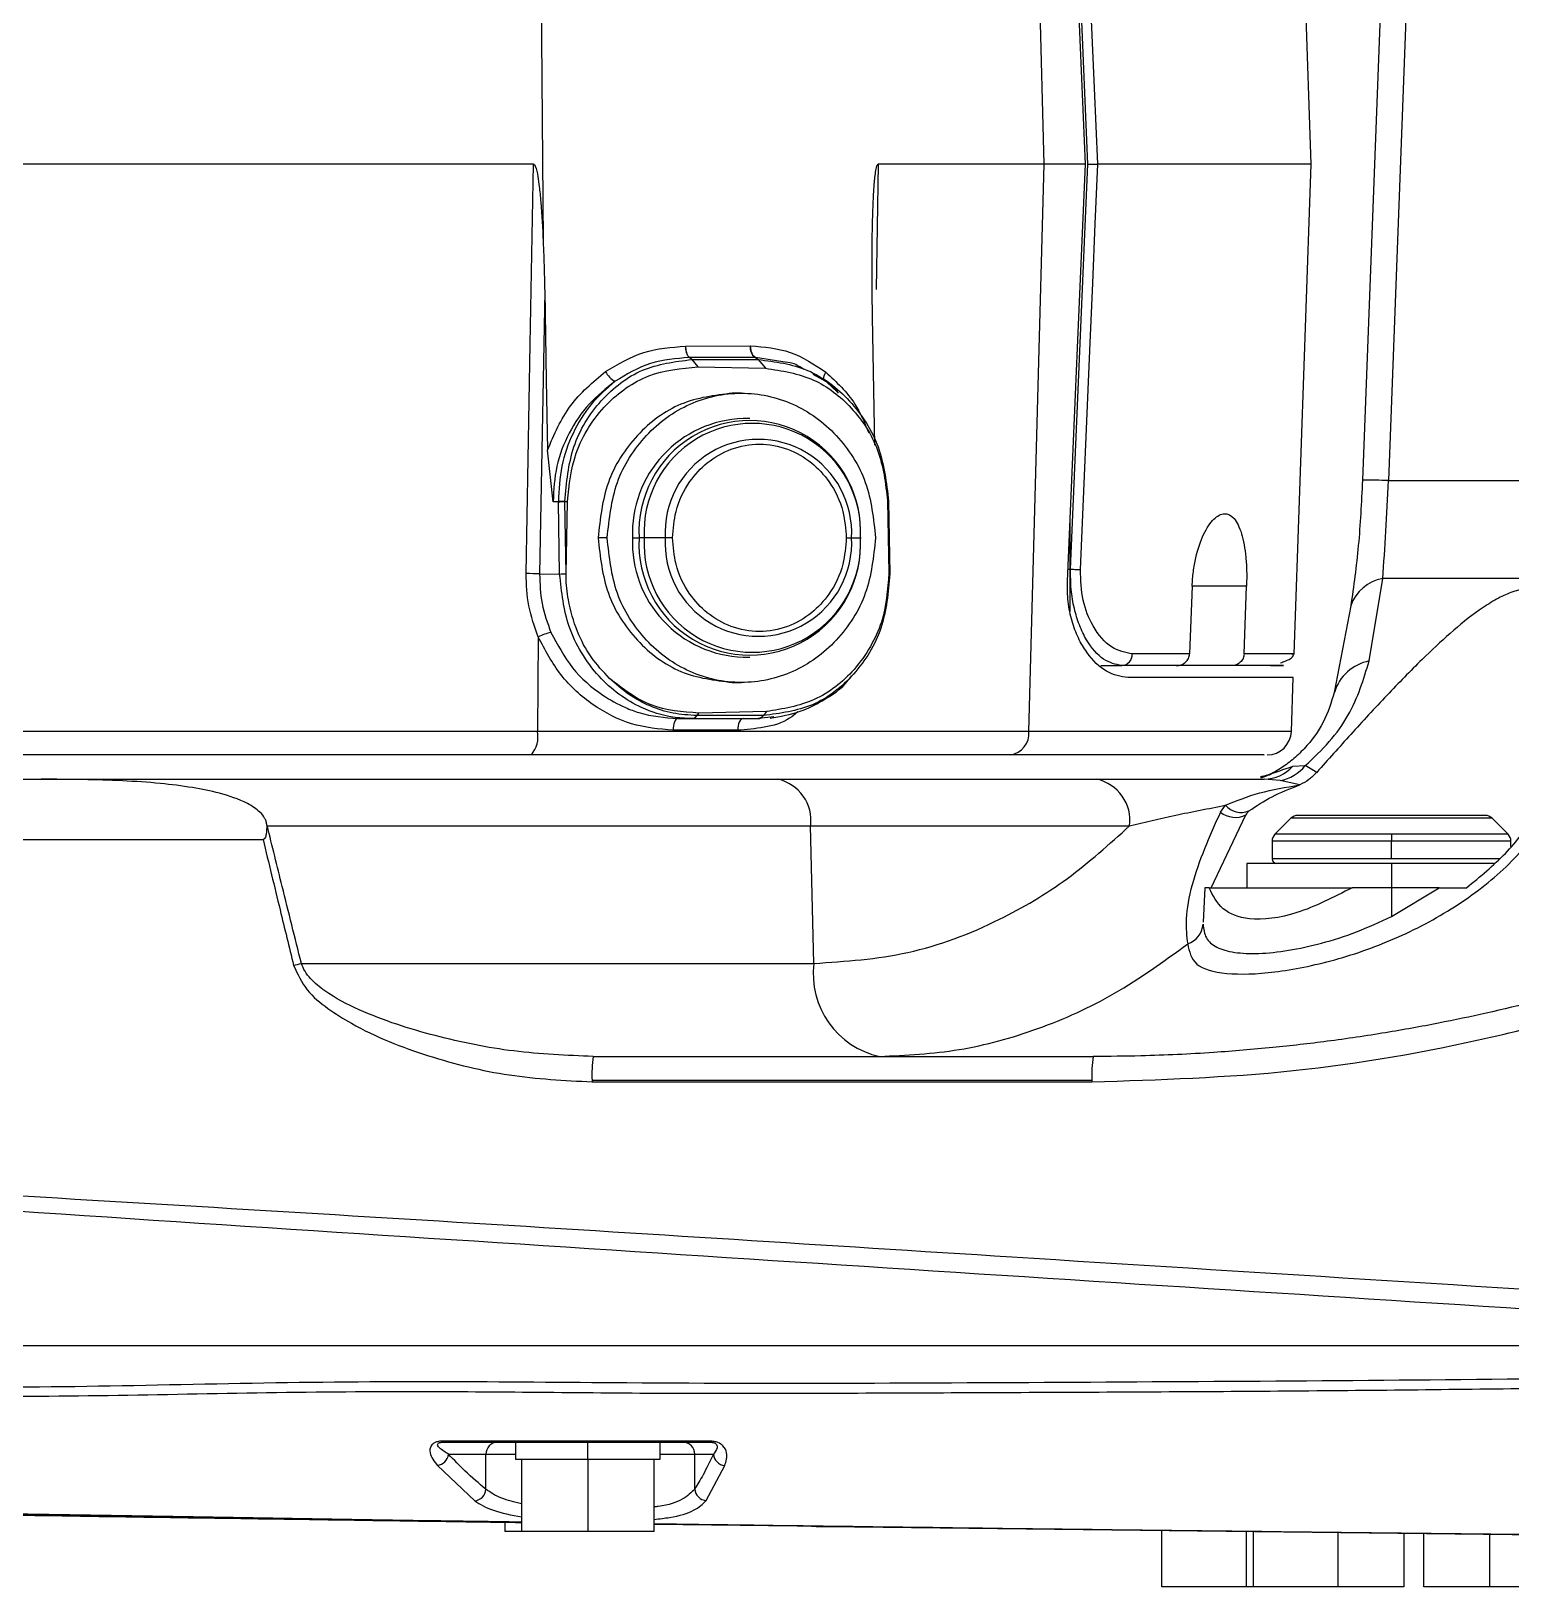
# Model space of a CAD drawing. Header units: millimetres. Extents: x -13464 to 9471, y -517 to 17126.
# Drawn here: x 6341.3 to 6402.6, y 12456.5 to 12521 of the extents above; entities that cross this region are included whole.
import ezdxf

# ---------------------------------------------------------------- set-up
doc = ezdxf.new("R2010")
doc.units = ezdxf.units.MM

msp = doc.modelspace()

# ---------------------------------------------------------------- linework, layer by layer
at = {"color": 7, "linetype": 'Continuous', "lineweight": 25}
for p, q in [((6398.153, 12547.003), (6396.472, 12502.404)), ((6362.204, 12545.552), (6362.499, 12512.318)), ((6383.279, 12515.517), (6382.467, 12545.552)), ((6394.345, 12515.517), (6393.635, 12535.845)), ((6385.087, 12515.517), (6384.368, 12532.317)), ((6362.098, 12515.517), (6338.345, 12515.517)), ((6376.395, 12515.517), (6376.304, 12510.319)), ((6383.279, 12515.517), (6376.395, 12515.517)), ((6382.643, 12491.982), (6383.279, 12515.517)), ((6384.988, 12515.517), (6383.279, 12515.517)), ((6384.368, 12498.717), (6385.087, 12515.517)), ((6394.345, 12515.517), (6385.497, 12515.517)), ((6393.635, 12495.189), (6394.345, 12515.517)), ((6362.561, 12510.255), (6362.349, 12498.517)), ((6376.246, 12503.863), (6376.152, 12509.189)), ((6368.401, 12507.964), (6368.414, 12507.964)), ((6368.414, 12507.964), (6371.08, 12507.98)), ((6371.28, 12507.504), (6368.57, 12507.493)), ((6368.665, 12507.413), (6368.918, 12507.107)), ((6368.918, 12507.107), (6371.716, 12507.052)), ((6371.297, 12507.504), (6371.417, 12507.413)), ((6372.433, 12507.318), (6371.297, 12507.504)), ((6371.417, 12507.413), (6371.395, 12507.413)), ((6371.417, 12507.413), (6371.716, 12507.052)), ((6374.247, 12506.492), (6373.692, 12506.792)), ((6374.247, 12506.492), (6374.682, 12506.07)), ((6370.716, 12506.017), (6370.341, 12506.017)), ((6371.066, 12504.967), (6370.791, 12504.967)), ((6362.91, 12501.517), (6362.681, 12503.66)), ((6397.545, 12502.392), (6418.945, 12502.392)), ((6363.13, 12501.517), (6362.91, 12501.517)), ((6363.182, 12498.515), (6363.13, 12501.513)), ((6363.397, 12501.524), (6363.506, 12501.528)), ((6363.397, 12501.524), (6363.397, 12501.528)), ((6363.457, 12498.526), (6363.397, 12501.524)), ((6363.457, 12498.526), (6363.506, 12501.528)), ((6376.781, 12501.555), (6376.838, 12498.552)), ((6376.823, 12501.526), (6376.781, 12501.555)), ((6376.876, 12498.534), (6376.823, 12501.532)), ((6376.824, 12501.531), (6376.823, 12501.532)), ((6376.823, 12501.526), (6376.875, 12498.536)), ((6384.345, 12498.717), (6384.345, 12500.668)), ((6365.153, 12500.017), (6364.778, 12500.017)), ((6366.201, 12500.017), (6366.477, 12500.017)), ((6366.691, 12500.017), (6366.477, 12500.017)), ((6367.558, 12500.017), (6366.691, 12500.017)), ((6367.864, 12500.017), (6367.558, 12500.017)), ((6375.067, 12500.017), (6375.285, 12500.017)), ((6375.285, 12500.017), (6375.653, 12500.017)), ((6375.653, 12500.017), (6375.685, 12500.017)), ((6384.259, 12498.717), (6384.345, 12498.717)), ((6384.345, 12498.717), (6384.368, 12498.717)), ((6384.345, 12496.96), (6384.345, 12498.717)), ((6362.349, 12498.517), (6363.182, 12498.515)), ((6376.838, 12498.552), (6376.875, 12498.526)), ((6376.875, 12498.536), (6376.876, 12498.534)), ((6389.407, 12498.017), (6389.299, 12495.199)), ((6391.664, 12498.017), (6389.407, 12498.017)), ((6391.562, 12495.199), (6391.664, 12498.017)), ((6396.746, 12494.91), (6397.312, 12498.325)), ((6418.849, 12498.325), (6397.312, 12498.325)), ((6395.987, 12497.193), (6395.303, 12493.604)), ((6362.297, 12495.91), (6362.262, 12491.982)), ((6370.791, 12495.067), (6371.066, 12495.067)), ((6385.615, 12494.717), (6386.497, 12494.717)), ((6393.601, 12494.217), (6386.741, 12494.217)), ((6391.039, 12494.717), (6388.749, 12494.717)), ((6393.523, 12491.982), (6393.601, 12494.217)), ((6370.341, 12494.017), (6370.716, 12494.017)), ((6368.079, 12492.517), (6368.657, 12492.517)), ((6368.657, 12492.517), (6368.675, 12492.517)), ((6368.675, 12492.517), (6371.409, 12492.517)), ((6368.882, 12492.646), (6368.958, 12492.751)), ((6371.756, 12492.814), (6368.958, 12492.751)), ((6372.059, 12492.596), (6371.425, 12492.517)), ((6371.756, 12492.814), (6371.634, 12492.646)), ((6362.262, 12491.982), (6338.845, 12491.982)), ((6382.643, 12491.982), (6362.262, 12491.982)), ((6370.561, 12492.034), (6367.881, 12492.034)), ((6393.523, 12491.982), (6382.643, 12491.982)), ((6362.008, 12491.017), (6361.788, 12491.017)), ((6393.579, 12490.545), (6394.1, 12490.569)), ((6394.577, 12490.289), (6394.1, 12490.569)), ((6340.854, 12490.003), (6341.678, 12490.003)), ((6372.227, 12490.003), (6385.454, 12490.003)), ((6393.061, 12489.946), (6392.399, 12490.003)), ((6393.88, 12489.775), (6393.061, 12489.946)), ((6390.19, 12485.503), (6391.639, 12488.523)), ((6390.581, 12488.642), (6390.789, 12488.922)), ((6393.507, 12488.386), (6392.842, 12487.72)), ((6401.842, 12488.386), (6393.507, 12488.386)), ((6401.842, 12488.386), (6402.507, 12487.72)), ((6351.055, 12488.073), (6373.59, 12488.073)), ((6373.726, 12482.363), (6373.59, 12488.073)), ((6373.59, 12488.073), (6386.817, 12488.073)), ((6397.674, 12487.72), (6392.842, 12487.72)), ((6397.674, 12487.72), (6397.674, 12487.437)), ((6402.507, 12487.72), (6397.674, 12487.72)), ((6339.854, 12487.503), (6350.881, 12487.503)), ((6392.724, 12487.437), (6392.724, 12486.703)), ((6397.674, 12487.437), (6392.724, 12487.437)), ((6397.674, 12486.703), (6397.674, 12487.437)), ((6402.624, 12487.437), (6397.674, 12487.437)), ((6402.624, 12487.21), (6402.624, 12487.437)), ((6391.674, 12486.503), (6391.674, 12485.503)), ((6397.674, 12486.503), (6391.674, 12486.503)), ((6397.674, 12486.703), (6392.724, 12486.703)), ((6402.167, 12486.703), (6397.674, 12486.703)), ((6397.674, 12486.503), (6397.674, 12485.503)), ((6401.962, 12486.503), (6397.674, 12486.503)), ((6389.939, 12485.503), (6389.863, 12484.07)), ((6390.112, 12485.503), (6389.939, 12485.503)), ((6390.112, 12485.503), (6396.044, 12485.503)), ((6397.674, 12484.309), (6399.645, 12485.503)), ((6397.674, 12485.503), (6397.674, 12484.309)), ((6399.645, 12485.503), (6397.674, 12485.503)), ((6399.645, 12485.503), (6400.787, 12485.503)), ((6352.471, 12482.363), (6373.726, 12482.363)), ((6364.577, 12478.503), (6385.304, 12478.503)), ((6385.255, 12477.503), (6364.528, 12477.503)), ((6364.528, 12477.452), (6385.255, 12477.452)), ((6358.577, 12462.003), (6360.125, 12462.003)), ((6360.125, 12460.551), (6360.125, 12462.003)), ((6360.125, 12462.003), (6361.354, 12462.003)), ((6361.354, 12462.503), (6361.354, 12461.803)), ((6364.354, 12461.803), (6364.354, 12462.503)), ((6367.354, 12461.803), (6367.354, 12462.503)), ((6367.354, 12462.003), (6368.786, 12462.003)), ((6368.786, 12462.003), (6369.556, 12462.003)), ((6368.786, 12460.562), (6368.786, 12462.003)), ((6358.112, 12461.539), (6359.658, 12460.071)), ((6361.354, 12461.803), (6364.354, 12461.803)), ((6361.604, 12461.803), (6361.604, 12458.803)), ((6364.354, 12461.803), (6367.354, 12461.803)), ((6364.354, 12461.803), (6364.354, 12458.803)), ((6367.104, 12458.803), (6367.104, 12461.803)), ((6369.261, 12460.082), (6370.025, 12461.537)), ((6360.904, 12459.199), (6360.904, 12458.803)), ((6361.604, 12458.803), (6360.904, 12458.803)), ((6364.354, 12458.803), (6361.604, 12458.803)), ((6367.104, 12458.803), (6364.354, 12458.803)), ((6369.881, 12459.075), (6367.104, 12459.112)), ((6373.822, 12459.01), (6374.286, 12459.004)), ((6388.151, 12456.503), (6388.151, 12458.825)), ((6391.662, 12456.503), (6391.662, 12458.785)), ((6391.955, 12456.503), (6391.955, 12458.782)), ((6395.466, 12456.503), (6395.466, 12458.742)), ((6398.183, 12458.712), (6398.183, 12456.503)), ((6399.019, 12456.503), (6399.019, 12458.703)), ((6401.736, 12458.674), (6401.736, 12456.503)), ((6391.662, 12456.503), (6388.151, 12456.503)), ((6391.955, 12456.503), (6391.662, 12456.503)), ((6395.466, 12456.503), (6391.955, 12456.503)), ((6398.183, 12456.503), (6395.466, 12456.503)), ((6401.736, 12456.503), (6399.019, 12456.503)), ((6405.247, 12456.503), (6401.736, 12456.503))]:
    msp.add_line(p, q, dxfattribs=at)
at = {"color": 7, "linetype": 'Continuous', "lineweight": 25, "flags": 128}
for points in [[(6399.227, 12547.003), (6398.283, 12521.937), (6397.545, 12502.392)], [(6384.988, 12515.517), (6384.569, 12525.205), (6384.239, 12532.817)], [(6385.497, 12515.517), (6385.362, 12518.665), (6385.227, 12521.802), (6385.093, 12524.939), (6384.775, 12532.334)], [(6361.791, 12498.534), (6361.963, 12508.045), (6362.098, 12515.517)], [(6384.239, 12498.217), (6384.659, 12507.905), (6384.988, 12515.517)], [(6384.775, 12498.699), (6385.179, 12508.111), (6385.285, 12510.576), (6385.391, 12513.041), (6385.497, 12515.517)], [(6362.561, 12510.255), (6362.628, 12506.562), (6362.681, 12503.66)], [(6368.665, 12507.413), (6370.194, 12507.413), (6371.395, 12507.413)], [(6374.247, 12506.492), (6374.203, 12506.501), (6374.169, 12506.524), (6374.146, 12506.56), (6374.136, 12506.609), (6374.138, 12506.669), (6374.153, 12506.737), (6374.18, 12506.812), (6374.218, 12506.889)], [(6384.368, 12498.717), (6384.428, 12498.714), (6384.486, 12498.712), (6384.543, 12498.709), (6384.597, 12498.707), (6384.648, 12498.705), (6384.695, 12498.703), (6384.738, 12498.701), (6384.775, 12498.699)], [(6368.079, 12492.517), (6368.042, 12492.508), (6368.005, 12492.481), (6367.971, 12492.436), (6367.941, 12492.377), (6367.917, 12492.304), (6367.898, 12492.22), (6367.886, 12492.129), (6367.881, 12492.034)], [(6371.61, 12492.646), (6370.082, 12492.646), (6368.882, 12492.646)], [(6370.793, 12492.517), (6370.749, 12492.508), (6370.706, 12492.481), (6370.667, 12492.436), (6370.632, 12492.377), (6370.603, 12492.304), (6370.581, 12492.22), (6370.566, 12492.129), (6370.561, 12492.034)], [(6397.674, 12485.503), (6397.469, 12485.503), (6397.264, 12485.503), (6397.059, 12485.503), (6396.855, 12485.503), (6396.651, 12485.503), (6396.448, 12485.503), (6396.245, 12485.503), (6396.044, 12485.503)], [(6369.437, 12462.503), (6369.434, 12462.504), (6369.43, 12462.506), (6369.427, 12462.51), (6369.423, 12462.515), (6369.42, 12462.521), (6369.417, 12462.529), (6369.413, 12462.538), (6369.41, 12462.549)]]:
    msp.add_lwpolyline(points, dxfattribs=at)
at = {"color": 7, "linetype": 'Continuous', "lineweight": 25}
for centre, radius, start, end in [((6368.987, 12507.895), 0.59, 173.27501, 222.87194), ((6371.601, 12507.918), 0.524, 173.26723, 232.2891), ((6368.394, 12507.2), 0.334, 39.63095, 61.35778), ((6371.159, 12507.231), 0.299, 37.65998, 66.01523), ((6365.923, 12507.352), 0.95, 207.70522, 242.22252), ((6370.961, 12500.206), 4.764, 92.04993, 182.2777), ((6371.066, 12500.282), 4.597, 356.69941, 183.30059), ((6371.172, 12500.275), 4.488, 356.69941, 183.30059), ((6371.421, 12500.229), 3.87, 356.85881, 183.14119), ((6396.823, 12485.964), 16.444, 87.48233, 91.22167), ((6363.751, 12489.725), 11.809, 91.71975, 93.01779), ((6370.961, 12499.828), 4.764, 177.7223, 267.95007), ((6371.066, 12499.752), 4.597, 176.69941, 3.30059), ((6371.172, 12499.759), 4.488, 176.69941, 3.30059), ((6371.421, 12499.805), 3.87, 176.85881, 3.14119), ((6361.731, 12487.717), 10.818, 86.72976, 89.68222), ((6397.589, 12496.658), 1.689, 99.43629, 161.39338), ((6363.354, 12493.745), 2.41, 102.81215, 116.02763), ((6386.461, 12495.182), 0.466, 274.39952, 2.15522), ((6397.128, 12493.037), 1.911, 101.5172, 162.61841), ((6368.632, 12492.792), 0.276, 275.12461, 328.14282), ((6371.383, 12492.779), 0.263, 275.71084, 329.73877), ((6361.13, 12491.764), 1.153, 319.61365, 10.91865), ((6381.746, 12491.908), 0.9, 277.87664, 4.68737), ((6392.524, 12492.017), 1, 270, 358), ((6392.376, 12491.61), 1.607, 270.81635, 318.4865), ((6392.69, 12491.742), 1.834, 281.67854, 320.23948), ((6371.853, 12488.293), 1.751, 352.78966, 77.67211), ((6385.08, 12488.293), 1.751, 352.78966, 77.67211), ((6391.202, 12489.403), 0.982, 230.75069, 296.4188), ((6391.439, 12489.494), 0.866, 221.32576, 292.11305), ((6393.79, 12488.103), 0.4, 90, 135), ((6401.559, 12488.103), 0.4, 45, 90), ((6393.124, 12487.437), 0.4, 135, 180), ((6402.224, 12487.437), 0.4, 360, 45), ((6392.924, 12486.703), 0.2, 180, 270), ((6388.924, 12484.062), 0.939, 288.63969, 355.51), ((6344.932, 12512.135), 30.711, 283.59151, 284.20886), ((6377.2, 12481.924), 3.502, 172.78966, 257.67211), ((6369.64, 12477.752), 5.119, 171.56812, 182.79255), ((6390.367, 12477.752), 5.119, 171.56812, 182.79255), ((6384.808, 12477.503), 20.28, 179.99996, 180.14299), ((6405.535, 12477.503), 20.28, 179.99996, 180.14299), ((6357.346, 12462.544), 0.985, 357.59179, 0.31739), ((6358.033, 12462.082), 0.549, 278.25226, 351.69588), ((6360.611, 12462.018), 0.486, 91.83621, 181.72544), ((6368.289, 12462.007), 0.496, 359.56481, 89.55809), ((6370.071, 12462.053), 0.517, 185.50785, 264.93495), ((6359.592, 12460.603), 0.536, 277.08581, 354.4011), ((6369.3, 12460.596), 0.515, 183.78181, 265.677)]:
    msp.add_arc(centre, radius, start, end, dxfattribs=at)
for points, knots in [([(6362.098, 12515.517), (6362.101, 12515.517), (6362.108, 12515.516), (6362.121, 12515.51), (6362.147, 12515.487), (6362.227, 12515.324), (6362.277, 12515.013), (6362.333, 12514.628), (6362.37, 12514.273), (6362.439, 12513.517), (6362.472, 12512.86), (6362.499, 12512.318)], [0, 0, 0, 0, 0.002912, 0.00601, 0.013356, 0.03503, 0.17138, 0.300403, 0.39415, 0.500127, 1, 1, 1, 1]), ([(6376.152, 12509.189), (6376.14, 12510.253), (6376.123, 12511.85), (6376.167, 12513.71), (6376.226, 12514.694), (6376.276, 12515.195), (6376.334, 12515.442), (6376.366, 12515.5), (6376.383, 12515.515), (6376.391, 12515.516), (6376.395, 12515.517)], [0, 0, 0, 0, 0.4999343, 0.7498891, 0.8749741, 0.9643586, 0.9879746, 0.995043, 0.9976819, 1, 1, 1, 1]), ([(6385.087, 12515.517), (6385.131, 12515.517), (6385.221, 12515.517), (6385.371, 12515.517), (6385.449, 12515.517), (6385.497, 12515.517)], [0, 0, 0, 0, 0.277052, 0.562183, 1, 1, 1, 1]), ([(6362.499, 12512.318), (6362.514, 12511.933), (6362.541, 12511.246), (6362.555, 12510.558), (6362.561, 12510.255)], [0, 0, 0, 0, 0.559998, 1, 1, 1, 1]), ([(6365.082, 12506.91), (6365.602, 12507.218), (6366.646, 12507.836), (6367.815, 12507.921), (6368.401, 12507.964)], [0, 0, 0, 0, 0.498719, 1, 1, 1, 1]), ([(6368.57, 12507.493), (6368.549, 12507.51), (6368.507, 12507.543), (6368.456, 12507.656), (6368.422, 12507.801), (6368.416, 12507.911), (6368.414, 12507.964)], [0, 0, 0, 0, 0.24308, 0.49999, 0.756905, 1, 1, 1, 1]), ([(6371.08, 12507.98), (6371.084, 12507.98), (6371.09, 12507.98), (6371.097, 12507.98), (6371.099, 12507.98)], [0, 0, 0, 0, 0.560001, 1, 1, 1, 1]), ([(6371.099, 12507.98), (6371.661, 12507.935), (6372.787, 12507.845), (6373.74, 12507.208), (6374.218, 12506.889)], [0, 0, 0, 0, 0.4987536, 1, 1, 1, 1]), ([(6371.297, 12507.504), (6371.269, 12507.521), (6371.21, 12507.555), (6371.147, 12507.683), (6371.108, 12507.832), (6371.102, 12507.931), (6371.099, 12507.98)], [0, 0, 0, 0, 0.272586, 0.56183, 0.78741, 1, 1, 1, 1]), ([(6363.397, 12501.528), (6363.467, 12502.302), (6363.606, 12503.848), (6364.818, 12505.794), (6366.563, 12507.149), (6367.954, 12507.325), (6368.651, 12507.413)], [0, 0, 0, 0, 0.250578, 0.501011, 0.750002, 1, 1, 1, 1]), ([(6363.506, 12501.528), (6363.579, 12502.21), (6363.697, 12503.301), (6364.366, 12504.634), (6365.299, 12505.824), (6366.828, 12506.914), (6368.221, 12507.043), (6368.918, 12507.107)], [0, 0, 0, 0, 0.227828, 0.364326, 0.500723, 0.74997, 1, 1, 1, 1]), ([(6368.554, 12507.493), (6368.01, 12507.453), (6366.925, 12507.371), (6365.961, 12506.798), (6365.48, 12506.512)], [0, 0, 0, 0, 0.501815, 1, 1, 1, 1]), ([(6368.57, 12507.493), (6368.567, 12507.493), (6368.562, 12507.493), (6368.556, 12507.493), (6368.554, 12507.493)], [0, 0, 0, 0, 0.5632, 1, 1, 1, 1]), ([(6368.57, 12507.493), (6368.588, 12507.482), (6368.621, 12507.462), (6368.652, 12507.428), (6368.665, 12507.413)], [0, 0, 0, 0, 0.559929, 1, 1, 1, 1]), ([(6368.665, 12507.413), (6368.663, 12507.413), (6368.658, 12507.413), (6368.653, 12507.413), (6368.651, 12507.413)], [0, 0, 0, 0, 0.560001, 1, 1, 1, 1]), ([(6371.297, 12507.504), (6371.294, 12507.504), (6371.288, 12507.504), (6371.283, 12507.504), (6371.28, 12507.504)], [0, 0, 0, 0, 0.560105, 1, 1, 1, 1]), ([(6371.417, 12507.413), (6372.115, 12507.324), (6373.511, 12507.144), (6375.287, 12505.788), (6376.548, 12503.847), (6376.731, 12502.304), (6376.823, 12501.532)], [0, 0, 0, 0, 0.249814, 0.499614, 0.749744, 1, 1, 1, 1]), ([(6371.716, 12507.052), (6372.401, 12506.946), (6373.721, 12506.743), (6375.361, 12505.466), (6376.522, 12503.699), (6376.694, 12502.274), (6376.781, 12501.555)], [0, 0, 0, 0, 0.259564, 0.499921, 0.747631, 1, 1, 1, 1]), ([(6373.32, 12506.993), (6373.167, 12507.095), (6372.893, 12507.276), (6372.573, 12507.305), (6372.433, 12507.318)], [0, 0, 0, 0, 0.560723, 1, 1, 1, 1]), ([(6362.681, 12503.66), (6362.956, 12504.306), (6363.507, 12505.596), (6364.557, 12506.473), (6365.082, 12506.91)], [0, 0, 0, 0, 0.500463, 1, 1, 1, 1]), ([(6365.48, 12506.512), (6365.106, 12506.213), (6364.356, 12505.614), (6363.534, 12504.388), (6362.989, 12503.001), (6362.936, 12502.011), (6362.91, 12501.517)], [0, 0, 0, 0, 0.249689, 0.499999, 0.750217, 1, 1, 1, 1]), ([(6365.48, 12506.512), (6365.127, 12506.204), (6364.432, 12505.601), (6363.693, 12504.37), (6363.207, 12502.997), (6363.156, 12502.012), (6363.13, 12501.517)], [0, 0, 0, 0, 0.254319, 0.499769, 0.748508, 1, 1, 1, 1]), ([(6374.218, 12506.889), (6374.658, 12506.482), (6375.408, 12505.789), (6375.826, 12504.787), (6375.999, 12504.374)], [0, 0, 0, 0, 0.587824, 1, 1, 1, 1]), ([(6374.747, 12506.022), (6374.705, 12506.072), (6374.553, 12506.249), (6374.375, 12506.39), (6374.247, 12506.492)], [0, 0, 0, 0, 0.280737, 1, 1, 1, 1]), ([(6367.864, 12500.017), (6367.892, 12500.384), (6367.956, 12501.216), (6368.485, 12502.31), (6369.299, 12503.193), (6370.296, 12503.762), (6371.465, 12503.973), (6372.634, 12503.762), (6373.632, 12503.193), (6374.446, 12502.31), (6374.974, 12501.216), (6375.038, 12500.384), (6375.067, 12500.017)], [0, 0, 0, 0, 0.090412, 0.204776, 0.295189, 0.394898, 0.5, 0.605102, 0.704811, 0.795224, 0.909588, 1, 1, 1, 1]), ([(6396.472, 12502.404), (6396.426, 12501.486), (6396.334, 12499.652), (6396.103, 12498.012), (6395.987, 12497.193)], [0, 0, 0, 0, 0.500524, 1, 1, 1, 1]), ([(6397.312, 12498.325), (6397.358, 12498.966), (6397.449, 12500.233), (6397.514, 12501.678), (6397.545, 12502.392)], [0, 0, 0, 0, 0.506015, 1, 1, 1, 1]), ([(6363.13, 12501.513), (6363.172, 12501.515), (6363.246, 12501.519), (6363.351, 12501.522), (6363.397, 12501.524)], [0, 0, 0, 0, 0.560002, 1, 1, 1, 1]), ([(6363.13, 12501.513), (6363.13, 12501.514), (6363.13, 12501.515), (6363.13, 12501.516), (6363.13, 12501.517)], [0, 0, 0, 0, 0.560001, 1, 1, 1, 1]), ([(6376.823, 12501.526), (6376.823, 12501.527), (6376.823, 12501.529), (6376.823, 12501.531), (6376.823, 12501.532)], [0, 0, 0, 0, 0.560001, 1, 1, 1, 1]), ([(6389.407, 12498.017), (6389.42, 12498.219), (6389.447, 12498.625), (6389.589, 12499.392), (6389.87, 12500.218), (6390.302, 12500.854), (6390.751, 12501.089), (6391.159, 12500.889), (6391.423, 12500.353), (6391.567, 12499.746), (6391.639, 12499.212), (6391.676, 12498.628), (6391.668, 12498.221), (6391.664, 12498.017)], [0, 0, 0, 0, 0.062313, 0.125435, 0.250192, 0.37502, 0.499778, 0.624419, 0.749015, 0.811933, 0.874422, 0.937241, 1, 1, 1, 1]), ([(6375.067, 12500.017), (6375.038, 12499.65), (6374.974, 12498.818), (6374.446, 12497.724), (6373.632, 12496.841), (6372.634, 12496.271), (6371.465, 12496.061), (6370.296, 12496.271), (6369.299, 12496.841), (6368.485, 12497.724), (6367.956, 12498.818), (6367.892, 12499.65), (6367.864, 12500.017)], [0, 0, 0, 0, 0.090412, 0.204776, 0.295189, 0.394898, 0.5, 0.605102, 0.704811, 0.795224, 0.909588, 1, 1, 1, 1]), ([(6386.497, 12494.717), (6386.239, 12494.769), (6385.724, 12494.874), (6385.114, 12495.582), (6384.728, 12496.37), (6384.506, 12497.084), (6384.369, 12497.872), (6384.369, 12498.438), (6384.368, 12498.717)], [0, 0, 0, 0, 0.24763, 0.495951, 0.62738, 0.747061, 0.875395, 1, 1, 1, 1]), ([(6386.927, 12495.199), (6386.635, 12495.257), (6386.053, 12495.371), (6385.319, 12496.218), (6384.826, 12497.382), (6384.792, 12498.262), (6384.775, 12498.699)], [0, 0, 0, 0, 0.282744, 0.563818, 0.782863, 1, 1, 1, 1]), ([(6362.297, 12495.91), (6362.144, 12496.334), (6361.838, 12497.18), (6361.807, 12498.084), (6361.791, 12498.534)], [0, 0, 0, 0, 0.501408, 1, 1, 1, 1]), ([(6362.349, 12498.517), (6362.363, 12498.103), (6362.391, 12497.268), (6362.676, 12496.488), (6362.82, 12496.095)], [0, 0, 0, 0, 0.495526, 1, 1, 1, 1]), ([(6368.657, 12492.517), (6368.394, 12492.53), (6367.687, 12492.564), (6366.311, 12492.998), (6364.989, 12493.962), (6364.066, 12495.223), (6363.384, 12496.623), (6363.262, 12497.772), (6363.182, 12498.515)], [0, 0, 0, 0, 0.092937, 0.250916, 0.500261, 0.635846, 0.764494, 1, 1, 1, 1]), ([(6365.249, 12494.184), (6364.982, 12494.47), (6364.449, 12495.043), (6363.861, 12496.16), (6363.538, 12497.302), (6363.446, 12498.124), (6363.456, 12498.486), (6363.457, 12498.526)], [0, 0, 0, 0, 0.248032, 0.496121, 0.777987, 0.975966, 1, 1, 1, 1]), ([(6376.875, 12498.526), (6376.805, 12497.755), (6376.666, 12496.214), (6375.458, 12494.271), (6373.718, 12492.915), (6372.329, 12492.736), (6371.634, 12492.646)], [0, 0, 0, 0, 0.250194, 0.500409, 0.750316, 1, 1, 1, 1]), ([(6376.838, 12498.552), (6376.783, 12497.86), (6376.697, 12496.79), (6376.082, 12495.467), (6375.231, 12494.277), (6373.786, 12493.135), (6372.433, 12492.921), (6371.756, 12492.814)], [0, 0, 0, 0, 0.235043, 0.363992, 0.5005431, 0.7498099, 1, 1, 1, 1]), ([(6376.875, 12498.536), (6376.875, 12498.534), (6376.875, 12498.53), (6376.875, 12498.527), (6376.875, 12498.526)], [0, 0, 0, 0, 0.559991, 1, 1, 1, 1]), ([(6386.741, 12494.217), (6386.445, 12494.268), (6385.852, 12494.371), (6385.144, 12495.062), (6384.68, 12495.839), (6384.412, 12496.553), (6384.24, 12497.356), (6384.239, 12497.932), (6384.239, 12498.217)], [0, 0, 0, 0, 0.248652, 0.497702, 0.625879, 0.748815, 0.875617, 1, 1, 1, 1]), ([(6404.628, 12489.875), (6404.799, 12490.265), (6405.141, 12491.042), (6405.466, 12492.225), (6405.658, 12493.406), (6405.696, 12494.573), (6405.57, 12495.698), (6405.3, 12496.569), (6404.958, 12497.162), (6404.521, 12497.66), (6403.918, 12497.954), (6403.164, 12497.921), (6402.565, 12497.743), (6401.941, 12497.434), (6401.117, 12496.903), (6400.102, 12496.076), (6398.825, 12494.875), (6397.449, 12493.457), (6395.985, 12491.874), (6395.042, 12490.812), (6394.577, 12490.289)], [0, 0, 0, 0, 0.062498, 0.124561, 0.186751, 0.249464, 0.312021, 0.374777, 0.407763, 0.437564, 0.500019, 0.530834, 0.562715, 0.592613, 0.625516, 0.688202, 0.75049, 0.83104, 0.916813, 1, 1, 1, 1]), ([(6362.82, 12496.095), (6363.092, 12495.584), (6363.636, 12494.563), (6364.786, 12493.559), (6365.763, 12493.021), (6366.8, 12492.626), (6367.537, 12492.563), (6368.079, 12492.517)], [0, 0, 0, 0, 0.249324, 0.499002, 0.659376, 0.749351, 1, 1, 1, 1]), ([(6367.881, 12492.034), (6367.301, 12492.088), (6366.144, 12492.194), (6364.533, 12493.03), (6363.156, 12494.259), (6362.583, 12495.36), (6362.297, 12495.91)], [0, 0, 0, 0, 0.250778, 0.500668, 0.750494, 1, 1, 1, 1]), ([(6389.299, 12495.199), (6388.889, 12495.199), (6388.156, 12495.199), (6387.303, 12495.199), (6386.927, 12495.199)], [0, 0, 0, 0, 0.559862, 1, 1, 1, 1]), ([(6388.75, 12494.717), (6388.817, 12494.723), (6388.951, 12494.736), (6389.103, 12494.825), (6389.2, 12494.924), (6389.254, 12495.012), (6389.29, 12495.105), (6389.296, 12495.168), (6389.299, 12495.199)], [0, 0, 0, 0, 0.249725, 0.498856, 0.633596, 0.763425, 0.883353, 1, 1, 1, 1]), ([(6391.562, 12495.199), (6391.552, 12495.137), (6391.538, 12495.041), (6391.469, 12494.927), (6391.38, 12494.829), (6391.236, 12494.735), (6391.105, 12494.723), (6391.039, 12494.717)], [0, 0, 0, 0, 0.2376706, 0.3696002, 0.5003251, 0.7489629, 1, 1, 1, 1]), ([(6393.525, 12495.199), (6393.56, 12495.199), (6393.72, 12495.199), (6393.103, 12495.199), (6392.075, 12495.199), (6391.562, 12495.199)], [0, 0, 0, 0, 0.119929, 0.559788, 1, 1, 1, 1]), ([(6393.074, 12494.833), (6393.14, 12494.856), (6393.365, 12494.938), (6393.569, 12495.054), (6393.612, 12495.148), (6393.635, 12495.199)], [0, 0, 0, 0, 0.1574505, 0.5406846, 1, 1, 1, 1]), ([(6394.1, 12490.569), (6394.445, 12490.892), (6395.131, 12491.534), (6396.177, 12493.01), (6396.518, 12494.151), (6396.746, 12494.91)], [0, 0, 0, 0, 0.253503, 0.502975, 1, 1, 1, 1]), ([(6368.958, 12492.751), (6368.276, 12492.798), (6366.912, 12492.893), (6365.803, 12493.754), (6365.249, 12494.184)], [0, 0, 0, 0, 0.500174, 1, 1, 1, 1]), ([(6368.866, 12492.646), (6368.537, 12492.666), (6367.878, 12492.704), (6366.922, 12493.018), (6366.022, 12493.494), (6365.506, 12493.954), (6365.249, 12494.184)], [0, 0, 0, 0, 0.2502063, 0.500165, 0.7506084, 1, 1, 1, 1]), ([(6371.906, 12492.543), (6372.331, 12492.613), (6373.09, 12492.739), (6374.181, 12493.302), (6374.935, 12493.783), (6375.239, 12494.238), (6375.283, 12494.304)], [0, 0, 0, 0, 0.330156, 0.589871, 0.94005, 1, 1, 1, 1]), ([(6388.75, 12494.717), (6388.358, 12494.717), (6387.66, 12494.717), (6386.852, 12494.717), (6386.497, 12494.717)], [0, 0, 0, 0, 0.559962, 1, 1, 1, 1]), ([(6392.66, 12494.717), (6392.683, 12494.717), (6393.276, 12494.717), (6393.214, 12494.717), (6392.661, 12494.717), (6391.58, 12494.717), (6391.039, 12494.717)], [0, 0, 0, 0, 0.015253, 0.398067, 0.698999, 1, 1, 1, 1]), ([(6395.303, 12493.604), (6395.176, 12493.19), (6394.934, 12492.396), (6394.254, 12491.448), (6393.593, 12490.816), (6393.155, 12490.495), (6392.828, 12490.302), (6392.603, 12490.189), (6392.4, 12490.104), (6392.298, 12490.072), (6392.245, 12490.055)], [0, 0, 0, 0, 0.28788, 0.552411, 0.671716, 0.780678, 0.832572, 0.885252, 0.940688, 1, 1, 1, 1]), ([(6368.882, 12492.646), (6368.879, 12492.646), (6368.874, 12492.646), (6368.869, 12492.646), (6368.866, 12492.646)], [0, 0, 0, 0, 0.555457, 1, 1, 1, 1]), ([(6373.051, 12492.801), (6372.943, 12492.707), (6372.543, 12492.362), (6371.668, 12492.126), (6370.929, 12492.065), (6370.561, 12492.034)], [0, 0, 0, 0, 0.1576158, 0.5794364, 1, 1, 1, 1]), ([(6371.425, 12492.517), (6371.422, 12492.517), (6371.416, 12492.517), (6371.411, 12492.517), (6371.409, 12492.517)], [0, 0, 0, 0, 0.56, 1, 1, 1, 1]), ([(6371.425, 12492.517), (6371.462, 12492.523), (6371.536, 12492.534), (6371.601, 12492.609), (6371.634, 12492.646)], [0, 0, 0, 0, 0.499889, 1, 1, 1, 1]), ([(6371.634, 12492.646), (6371.63, 12492.646), (6371.621, 12492.646), (6371.613, 12492.646), (6371.61, 12492.646)], [0, 0, 0, 0, 0.5601264, 1, 1, 1, 1]), ([(6361.788, 12491.017), (6359.682, 12491.017), (6355.469, 12491.017), (6347.812, 12491.017), (6342.246, 12491.017), (6338.845, 12491.017)], [0, 0, 0, 0, 0.280018, 0.560123, 1, 1, 1, 1]), ([(6375.032, 12491.017), (6373.917, 12491.017), (6371.686, 12491.017), (6367.373, 12491.017), (6364.042, 12491.017), (6362.008, 12491.017)], [0, 0, 0, 0, 0.2800429, 0.5602859, 1, 1, 1, 1]), ([(6381.869, 12491.017), (6380.701, 12491.017), (6378.615, 12491.017), (6376.127, 12491.017), (6375.032, 12491.017)], [0, 0, 0, 0, 0.55997, 1, 1, 1, 1]), ([(6392.375, 12491.017), (6392.4, 12491.017), (6392.47, 12491.017), (6391.321, 12491.017), (6389.102, 12491.017), (6385.973, 12491.017), (6383.219, 12491.017), (6381.869, 12491.017)], [0, 0, 0, 0, 0.124585, 0.351585, 0.574617, 0.791403, 1, 1, 1, 1]), ([(6392.236, 12490.104), (6392.343, 12490.134), (6392.662, 12490.225), (6393.213, 12490.417), (6393.579, 12490.545)], [0, 0, 0, 0, 0.334783, 1, 1, 1, 1]), ([(6392.836, 12490.292), (6392.799, 12490.273), (6392.668, 12490.204), (6392.471, 12490.127), (6392.306, 12490.065), (6392.253, 12490.057), (6392.252, 12490.057)], [0, 0, 0, 0, 0.158822, 0.557484, 0.988872, 1, 1, 1, 1]), ([(6394.577, 12490.289), (6394.472, 12490.183), (6394.261, 12489.969), (6394.008, 12489.84), (6393.88, 12489.775)], [0, 0, 0, 0, 0.498764, 1, 1, 1, 1]), ([(6351.037, 12488.091), (6351.033, 12488.138), (6351.022, 12488.234), (6350.94, 12488.43), (6350.773, 12488.634), (6350.518, 12488.834), (6349.978, 12489.149), (6349.111, 12489.435), (6347.895, 12489.682), (6346.551, 12489.848), (6345.034, 12489.948), (6343.383, 12489.997), (6342.258, 12490.001), (6341.678, 12490.003)], [0, 0, 0, 0, 0.014225, 0.029126, 0.063383, 0.092573, 0.126584, 0.25173, 0.365838, 0.501432, 0.660239, 0.824876, 1, 1, 1, 1]), ([(6341.678, 12490.003), (6343.764, 12490.003), (6347.958, 12490.003), (6354.104, 12490.003), (6360.36, 12490.003), (6366.563, 12490.003), (6370.347, 12490.003), (6372.227, 12490.003)], [0, 0, 0, 0, 0.185253, 0.372448, 0.560548, 0.78169, 1, 1, 1, 1]), ([(6385.454, 12490.003), (6386.024, 12490.003), (6387.131, 12490.003), (6388.91, 12490.003), (6390.668, 12490.003), (6391.822, 12490.003), (6392.399, 12490.003)], [0, 0, 0, 0, 0.288296, 0.559476, 0.7799, 1, 1, 1, 1]), ([(6390.789, 12488.922), (6391.25, 12489.109), (6392.187, 12489.49), (6393.296, 12489.673), (6393.859, 12489.766)], [0, 0, 0, 0, 0.491882, 1, 1, 1, 1]), ([(6391.765, 12488.691), (6392.07, 12488.896), (6392.683, 12489.307), (6393.467, 12489.613), (6393.859, 12489.766)], [0, 0, 0, 0, 0.498946, 1, 1, 1, 1]), ([(6393.859, 12489.766), (6393.863, 12489.768), (6393.87, 12489.771), (6393.877, 12489.774), (6393.88, 12489.775)], [0, 0, 0, 0, 0.56, 1, 1, 1, 1]), ([(6386.817, 12488.073), (6387.432, 12488.221), (6388.63, 12488.509), (6390.082, 12488.786), (6390.789, 12488.922)], [0, 0, 0, 0, 0.5128767, 1, 1, 1, 1]), ([(6390.581, 12488.642), (6390.126, 12487.622), (6389.436, 12486.072), (6389.097, 12484.111), (6389.181, 12483.49), (6389.224, 12483.172)], [0, 0, 0, 0, 0.484743, 0.735934, 1, 1, 1, 1]), ([(6389.224, 12483.172), (6389.288, 12482.863), (6389.414, 12482.247), (6390.72, 12481.883), (6392.754, 12481.937), (6395.309, 12482.447), (6398.006, 12483.4), (6400.505, 12484.764), (6402.637, 12486.442), (6403.665, 12487.738), (6404.178, 12488.386)], [0, 0, 0, 0, 0.124968, 0.2487084, 0.3720545, 0.4957532, 0.6203573, 0.746414, 0.8732622, 1, 1, 1, 1]), ([(6391.765, 12488.691), (6391.74, 12488.662), (6391.695, 12488.61), (6391.656, 12488.55), (6391.639, 12488.523)], [0, 0, 0, 0, 0.559981, 1, 1, 1, 1]), ([(6401.559, 12488.503), (6401.528, 12488.503), (6401.459, 12488.503), (6400.889, 12488.503), (6400.011, 12488.503), (6398.935, 12488.503), (6397.674, 12488.503), (6396.414, 12488.503), (6395.338, 12488.503), (6394.46, 12488.503), (6393.89, 12488.503), (6393.821, 12488.503), (6393.79, 12488.503)], [0, 0, 0, 0, 0.090412, 0.204776, 0.295189, 0.394898, 0.5, 0.605102, 0.704811, 0.795224, 0.909588, 1, 1, 1, 1]), ([(6400.787, 12485.503), (6401.351, 12485.966), (6402.479, 12486.89), (6403.272, 12487.963), (6403.669, 12488.499)], [0, 0, 0, 0, 0.5003, 1, 1, 1, 1]), ([(6351.037, 12488.091), (6351.034, 12487.971), (6351.029, 12487.792), (6350.989, 12487.601), (6350.945, 12487.535), (6350.926, 12487.517), (6350.904, 12487.505), (6350.888, 12487.504), (6350.881, 12487.503)], [0, 0, 0, 0, 0.563472, 0.840151, 0.88726, 0.927826, 0.964304, 1, 1, 1, 1]), ([(6351.055, 12488.073), (6351.052, 12488.076), (6351.046, 12488.082), (6351.04, 12488.088), (6351.037, 12488.091)], [0, 0, 0, 0, 0.559991, 1, 1, 1, 1]), ([(6352.471, 12482.363), (6352.206, 12483.429), (6351.733, 12485.332), (6351.262, 12487.235), (6351.055, 12488.073)], [0, 0, 0, 0, 0.5600344, 1, 1, 1, 1]), ([(6373.726, 12482.363), (6375.033, 12482.451), (6377.661, 12482.627), (6381.188, 12483.965), (6384.272, 12485.778), (6385.971, 12487.31), (6386.817, 12488.073)], [0, 0, 0, 0, 0.278661, 0.560226, 0.781243, 1, 1, 1, 1]), ([(6350.881, 12487.503), (6351.117, 12486.529), (6351.54, 12484.789), (6351.963, 12483.049), (6352.149, 12482.284)], [0, 0, 0, 0, 0.55997, 1, 1, 1, 1]), ([(6417.109, 12485.873), (6415.918, 12485.286), (6413.441, 12484.065), (6409.646, 12482.589), (6405.669, 12481.302), (6402.356, 12480.45), (6399.56, 12479.862), (6397.363, 12479.466), (6395.069, 12479.128), (6392.692, 12478.854), (6390.115, 12478.642), (6387.632, 12478.521), (6385.964, 12478.508), (6385.304, 12478.503)], [0, 0, 0, 0, 0.120858, 0.251413, 0.370387, 0.501407, 0.562716, 0.630452, 0.704617, 0.773796, 0.84822, 0.939937, 1, 1, 1, 1]), ([(6396.044, 12485.503), (6395.269, 12485.106), (6393.745, 12484.325), (6391.8, 12484.091), (6390.577, 12484.555), (6390.269, 12485.184), (6390.112, 12485.503)], [0, 0, 0, 0, 0.283487, 0.557886, 0.775821, 1, 1, 1, 1]), ([(6385.255, 12477.452), (6388.043, 12477.541), (6393.601, 12477.717), (6401.833, 12479.175), (6409.908, 12481.44), (6414.968, 12483.837), (6417.506, 12485.039)], [0, 0, 0, 0, 0.249923, 0.498259, 0.748286, 1, 1, 1, 1]), ([(6389.86, 12483.988), (6389.885, 12483.79), (6389.933, 12483.394), (6390.389, 12483.013), (6391.126, 12482.794), (6392.143, 12482.752), (6393.381, 12482.877), (6394.768, 12483.178), (6396.234, 12483.641), (6397.192, 12484.085), (6397.674, 12484.309)], [0, 0, 0, 0, 0.126202, 0.251544, 0.375834, 0.500455, 0.62529, 0.749217, 0.87365, 1, 1, 1, 1]), ([(6376.452, 12478.503), (6377.554, 12478.558), (6379.77, 12478.669), (6383.04, 12479.584), (6386.242, 12481.012), (6388.227, 12482.449), (6389.224, 12483.172)], [0, 0, 0, 0, 0.245654, 0.494203, 0.74565, 1, 1, 1, 1]), ([(6352.149, 12482.284), (6352.313, 12481.929), (6352.64, 12481.219), (6353.565, 12480.481), (6355.189, 12479.451), (6357.719, 12478.466), (6361.081, 12477.629), (6363.378, 12477.511), (6364.528, 12477.452)], [0, 0, 0, 0, 0.083571, 0.16742, 0.250828, 0.501809, 0.750676, 1, 1, 1, 1]), ([(6364.577, 12478.503), (6363.476, 12478.551), (6361.268, 12478.646), (6358.005, 12479.311), (6355.368, 12480.151), (6353.655, 12481.034), (6352.935, 12481.626), (6352.61, 12482.023), (6352.517, 12482.251), (6352.471, 12482.363)], [0, 0, 0, 0, 0.251995, 0.505423, 0.760059, 0.883883, 0.943695, 0.972421, 1, 1, 1, 1]), ([(6440.517, 12466.503), (6420.987, 12467.724), (6393.784, 12469.426), (6358.912, 12471.638), (6343.565, 12472.55), (6335.891, 12473.006)], [0, 0, 0, 0, 0.560004, 0.780006, 1, 1, 1, 1]), ([(6335.86, 12472.407), (6346.006, 12471.742), (6366.295, 12470.41), (6396.724, 12468.454), (6417.011, 12467.153), (6427.155, 12466.503)], [0, 0, 0, 0, 0.333376, 0.666682, 1, 1, 1, 1]), ([(6427.155, 12466.503), (6424.127, 12466.503), (6417.747, 12466.503), (6408.344, 12466.503), (6398.577, 12466.503), (6388.966, 12466.503), (6379.156, 12466.503), (6369.554, 12466.503), (6359.907, 12466.503), (6351.271, 12466.503), (6343.718, 12466.503), (6337.27, 12466.503), (6331.438, 12466.503), (6326.326, 12466.503), (6321.904, 12466.503), (6317.711, 12466.503), (6313.819, 12466.503), (6310.268, 12466.503), (6307.113, 12466.503), (6304.385, 12466.503), (6302.122, 12466.503), (6300.336, 12466.503), (6299.08, 12466.503), (6298.328, 12466.503), (6298.268, 12466.503), (6298.24, 12466.503)], [0, 0, 0, 0, 0.059731, 0.125884, 0.185076, 0.251756, 0.314695, 0.377635, 0.44043, 0.503252, 0.545485, 0.58742, 0.628842, 0.659878, 0.69117, 0.722437, 0.753716, 0.785014, 0.816314, 0.847462, 0.878653, 0.90992, 0.941192, 0.972454, 1, 1, 1, 1]), ([(6307.395, 12464.662), (6308.556, 12464.68), (6310.876, 12464.717), (6315.035, 12464.749), (6319.594, 12464.788), (6324.489, 12464.802), (6329.583, 12464.808), (6335.625, 12464.786), (6342.597, 12464.781), (6350.42, 12464.98), (6358.22, 12465.05), (6370.28, 12464.913), (6386.465, 12465.012), (6406.968, 12465.117), (6420.565, 12465.5), (6427.363, 12465.692)], [0, 0, 0, 0, 0.043889, 0.087722, 0.131372, 0.175249, 0.217875, 0.25965, 0.321725, 0.383979, 0.445991, 0.507406, 0.671569, 0.835809, 1, 1, 1, 1]), ([(6308.05, 12464.284), (6309.56, 12464.306), (6312.568, 12464.35), (6318.11, 12464.391), (6324.141, 12464.421), (6330.539, 12464.421), (6337.088, 12464.404), (6343.645, 12464.412), (6350.207, 12464.564), (6358.05, 12464.642), (6367.177, 12464.508), (6377.482, 12464.554), (6387.808, 12464.591), (6398.122, 12464.665), (6404.989, 12464.759), (6408.423, 12464.806)], [0, 0, 0, 0, 0.065529, 0.130626, 0.196021, 0.259505, 0.321609, 0.383517, 0.445659, 0.507694, 0.606085, 0.704563, 0.803037, 0.901514, 1, 1, 1, 1]), ([(6358.33, 12462.55), (6358.301, 12462.549), (6358.242, 12462.548), (6358.157, 12462.536), (6358.08, 12462.516), (6357.993, 12462.482), (6357.912, 12462.429), (6357.795, 12462.288), (6357.782, 12461.966), (6357.98, 12461.71), (6358.112, 12461.539)], [0, 0, 0, 0, 0.03116, 0.062306, 0.09348, 0.124658, 0.186889, 0.25003, 0.499974, 1, 1, 1, 1]), ([(6369.41, 12462.549), (6367.569, 12462.548), (6363.893, 12462.548), (6360.182, 12462.549), (6358.33, 12462.55)], [0, 0, 0, 0, 0.501139, 1, 1, 1, 1]), ([(6370.025, 12461.537), (6370.081, 12461.71), (6370.165, 12461.97), (6370.021, 12462.311), (6369.802, 12462.473), (6369.593, 12462.539), (6369.471, 12462.546), (6369.41, 12462.549)], [0, 0, 0, 0, 0.4979272, 0.7492173, 0.874705, 0.9374514, 1, 1, 1, 1]), ([(6358.577, 12462.003), (6358.443, 12462.086), (6358.233, 12462.218), (6358.086, 12462.388), (6358.161, 12462.469), (6358.199, 12462.486), (6358.237, 12462.496), (6358.283, 12462.502), (6358.313, 12462.503), (6358.33, 12462.503)], [0, 0, 0, 0, 0.555721, 0.874932, 0.92048, 0.942154, 0.960902, 0.979285, 1, 1, 1, 1]), ([(6358.33, 12462.503), (6360.411, 12462.503), (6364.131, 12462.503), (6367.815, 12462.503), (6369.437, 12462.503)], [0, 0, 0, 0, 0.559484, 1, 1, 1, 1]), ([(6360.125, 12460.551), (6359.833, 12460.796), (6359.312, 12461.232), (6358.801, 12461.768), (6358.577, 12462.003)], [0, 0, 0, 0, 0.5603296, 1, 1, 1, 1]), ([(6369.556, 12462.003), (6369.414, 12461.709), (6369.159, 12461.183), (6368.9, 12460.752), (6368.786, 12460.562)], [0, 0, 0, 0, 0.559596, 1, 1, 1, 1]), ([(6369.437, 12462.503), (6369.453, 12462.503), (6369.475, 12462.502), (6369.506, 12462.499), (6369.535, 12462.494), (6369.57, 12462.485), (6369.614, 12462.468), (6369.655, 12462.441), (6369.717, 12462.369), (6369.718, 12462.211), (6369.621, 12462.087), (6369.556, 12462.003)], [0, 0, 0, 0, 0.019714, 0.028845, 0.03793, 0.057296, 0.080289, 0.127295, 0.189985, 0.449854, 1, 1, 1, 1]), ([(6361.604, 12459.189), (6360.678, 12459.202), (6358.206, 12459.236), (6354.239, 12459.297), (6349.934, 12459.371), (6345.477, 12459.444), (6340.838, 12459.522), (6335.774, 12459.608), (6330.359, 12459.7), (6324.845, 12459.799), (6320.159, 12459.883), (6317.663, 12459.929), (6316.626, 12459.948)], [0, 0, 0, 0, 0.058196, 0.155321, 0.252526, 0.350589, 0.448393, 0.546471, 0.668292, 0.790937, 0.913095, 1, 1, 1, 1]), ([(6359.658, 12460.071), (6359.882, 12459.932), (6360.323, 12459.656), (6361.182, 12459.486), (6361.604, 12459.403)], [0, 0, 0, 0, 0.508076, 1, 1, 1, 1]), ([(6361.604, 12459.953), (6361.307, 12460.023), (6360.653, 12460.179), (6360.312, 12460.42), (6360.125, 12460.551)], [0, 0, 0, 0, 0.453363, 1, 1, 1, 1]), ([(6368.786, 12460.562), (6368.641, 12460.416), (6368.352, 12460.123), (6367.674, 12459.886), (6367.159, 12459.827), (6367.104, 12459.82)], [0, 0, 0, 0, 0.473218, 0.943391, 1, 1, 1, 1]), ([(6367.104, 12459.302), (6367.323, 12459.327), (6368.014, 12459.405), (6368.829, 12459.661), (6369.117, 12459.942), (6369.261, 12460.082)], [0, 0, 0, 0, 0.187465, 0.592487, 1, 1, 1, 1]), ([(6361.604, 12459.163), (6361.073, 12459.17), (6358.488, 12459.205), (6353.872, 12459.271), (6348.224, 12459.353), (6342.194, 12459.443), (6336.18, 12459.536), (6330.342, 12459.629), (6324.892, 12459.719), (6319.809, 12459.804), (6316.95, 12459.853), (6315.518, 12459.878)], [0, 0, 0, 0, 0.032384, 0.157661, 0.28281, 0.406724, 0.530933, 0.64784, 0.765436, 0.882549, 1, 1, 1, 1]), ([(6322.849, 12459.81), (6324.057, 12459.787), (6326.86, 12459.735), (6331.687, 12459.65), (6337.064, 12459.558), (6342.422, 12459.47), (6347.64, 12459.386), (6352.436, 12459.31), (6357.138, 12459.238), (6360.234, 12459.194), (6361.604, 12459.175)], [0, 0, 0, 0, 0.102011, 0.236635, 0.372136, 0.506552, 0.636808, 0.768136, 0.897405, 1, 1, 1, 1]), ([(6497.709, 12458.008), (6466.822, 12458.163), (6423.286, 12458.381), (6379.753, 12458.93), (6367.104, 12459.09)], [0, 0, 0, 0, 0.709438, 1, 1, 1, 1]), ([(6497.707, 12458.011), (6466.84, 12458.169), (6433.768, 12458.338), (6398.493, 12458.722), (6391.879, 12458.798), (6385.265, 12458.876), (6378.651, 12458.959), (6373.523, 12459.025), (6370.599, 12459.065), (6369.881, 12459.075)], [0, 0, 0, 0, 0.724414, 0.776158, 0.827902, 0.879646, 0.93139, 0.983134, 1, 1, 1, 1])]:
    msp.add_open_spline(points, degree=3, knots=knots, dxfattribs=at)
for points in [[(6370.341, 12506.017), (6369.612, 12505.927), (6368.155, 12505.746), (6366.316, 12504.359), (6365.029, 12502.376), (6364.862, 12500.803), (6364.778, 12500.017)], [(6365.153, 12500.017), (6365.237, 12500.802), (6365.404, 12502.373), (6366.69, 12504.37), (6368.529, 12505.705), (6370.716, 12506.173), (6372.903, 12505.705), (6374.742, 12504.37), (6376.028, 12502.373), (6376.196, 12500.802), (6376.279, 12500.017)], [(6364.778, 12500.017), (6364.862, 12499.231), (6365.029, 12497.658), (6366.316, 12495.675), (6368.155, 12494.288), (6369.612, 12494.107), (6370.341, 12494.017)], [(6376.279, 12500.017), (6376.196, 12499.232), (6376.028, 12497.661), (6374.742, 12495.664), (6372.903, 12494.329), (6370.716, 12493.861), (6368.529, 12494.329), (6366.69, 12495.664), (6365.404, 12497.661), (6365.237, 12499.232), (6365.153, 12500.017)], [(6363.182, 12498.515), (6363.22, 12498.517), (6363.296, 12498.52), (6363.403, 12498.524), (6363.457, 12498.526)], [(6368.882, 12492.646), (6368.849, 12492.609), (6368.784, 12492.534), (6368.712, 12492.523), (6368.675, 12492.517)]]:
    msp.add_open_spline(points, degree=3, dxfattribs=at)

doc.saveas('drawing.dxf')
